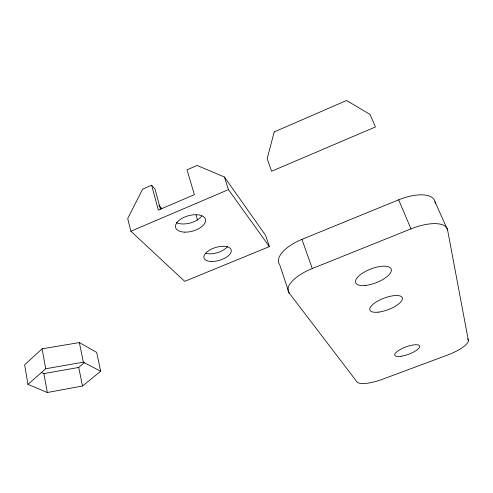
<?xml version="1.0" encoding="UTF-8"?>
<svg xmlns="http://www.w3.org/2000/svg" width="493" height="493" viewBox="0 0 493 493"><rect width="100%" height="100%" fill="white"/><g stroke="black" fill="none" stroke-linecap="round" stroke-linejoin="round"><path stroke-width="0.74" d="M42.102 348.822L24.65 364.802L27.965 384.392L47.303 392.514L82.473 386.013L100.683 371.278L96.671 352.378L79.355 342.58L42.102 348.822L45.713 368.764L27.965 384.392M41.159 372.351L43.908 373.608L78.751 367.433L84.531 362.577M151.628 185.22L142.643 189.127L127.718 218.553L130.885 231.235L184.702 281.349L269.357 246.617L265.622 235.395L224.432 177.012L197.108 165.451L187.026 169.832L194.365 194.655L158.352 210.086L151.628 185.22L154.956 188.918L160.484 209.254M130.885 231.235L228.456 189.632L269.357 246.617M279.679 264.735A32.988 14.543 -19.8 0 1 301.944 239.37L398.652 199.825A34.245 14.87 -23.3 0 1 434.992 201.76L447.576 229.911L468.325 340.275A24.12 6.736 -20.9 0 1 447.465 355.071L382.383 379.308A23.491 6.631 -19.5 0 1 357 381.896L289.169 293.039L279.925 265.462M289.169 293.039A33.561 13.638 -19.6 0 1 312.279 268.537L410.989 228.875A34.855 13.952 -22.8 0 1 447.576 229.911M45.713 368.764L83.335 362.164L100.683 371.278M158.826 205.205L161.895 208.514M467.728 338.876L468.325 340.275M398.652 199.825L410.989 228.875M301.944 239.37L312.279 268.537M224.432 177.012L228.456 189.632M196.041 214.966L197.551 220.112M434.992 201.76L435.301 203.27M79.355 342.58L83.335 362.164M78.751 367.433L82.473 386.013M43.908 373.608L47.303 392.514M227.526 246.605A14.112 6.81 -16.4 0 1 205.507 253.279M201.797 215.971A15.406 8.085 -15.4 0 1 176.334 222.608M274.188 131.945L267.175 158.654L271.581 171.244L375.45 126.954L370.077 114.45L346.573 100.486L274.188 131.945M184.376 232.129A15.486 7.974 -15.5 0 0 205.532 219.582A15.486 7.974 -15.5 0 0 181.701 218.553A15.486 7.974 -15.5 0 0 184.376 232.129M211.602 261.475A14.18 6.705 -16.5 0 0 231.279 250.315A14.18 6.705 -16.5 0 0 209.876 249.902A14.18 6.705 -16.5 0 0 211.602 261.475M401.203 356.254A13.274 3.907 -20.3 0 0 419.722 346.345A13.274 3.907 -20.3 0 0 400.68 349.26A13.274 3.907 -20.3 0 0 401.203 356.254M378.55 312.131A17.347 6.113 -20.8 0 0 402.436 298.296A17.347 6.113 -20.8 0 0 377.274 301.334A17.347 6.113 -20.8 0 0 378.55 312.131M365.35 285.453A19.048 7.377 -21.1 0 0 391.35 269.689A19.048 7.377 -21.1 0 0 363.526 272.524A19.048 7.377 -21.1 0 0 365.35 285.453"/></g></svg>
